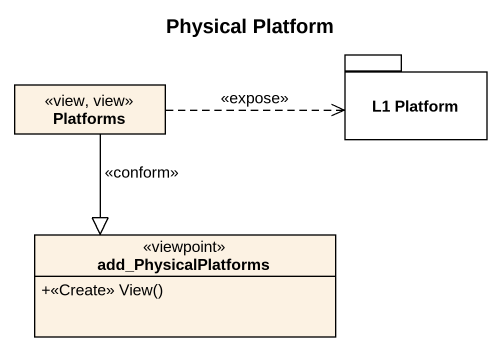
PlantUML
@startuml
title Physical Platform
hide circle
hide empty members
skinparam classAttributeIconSize 0
package "L1 Platform" as L1_Platform {
}
class Platforms <<view, view>>
class add_PhysicalPlatforms <<viewpoint>> {
  +<<Create>> View()
}
Platforms .right.> L1_Platform : <<expose>>
Platforms --|> add_PhysicalPlatforms : <<conform>>
@enduml
